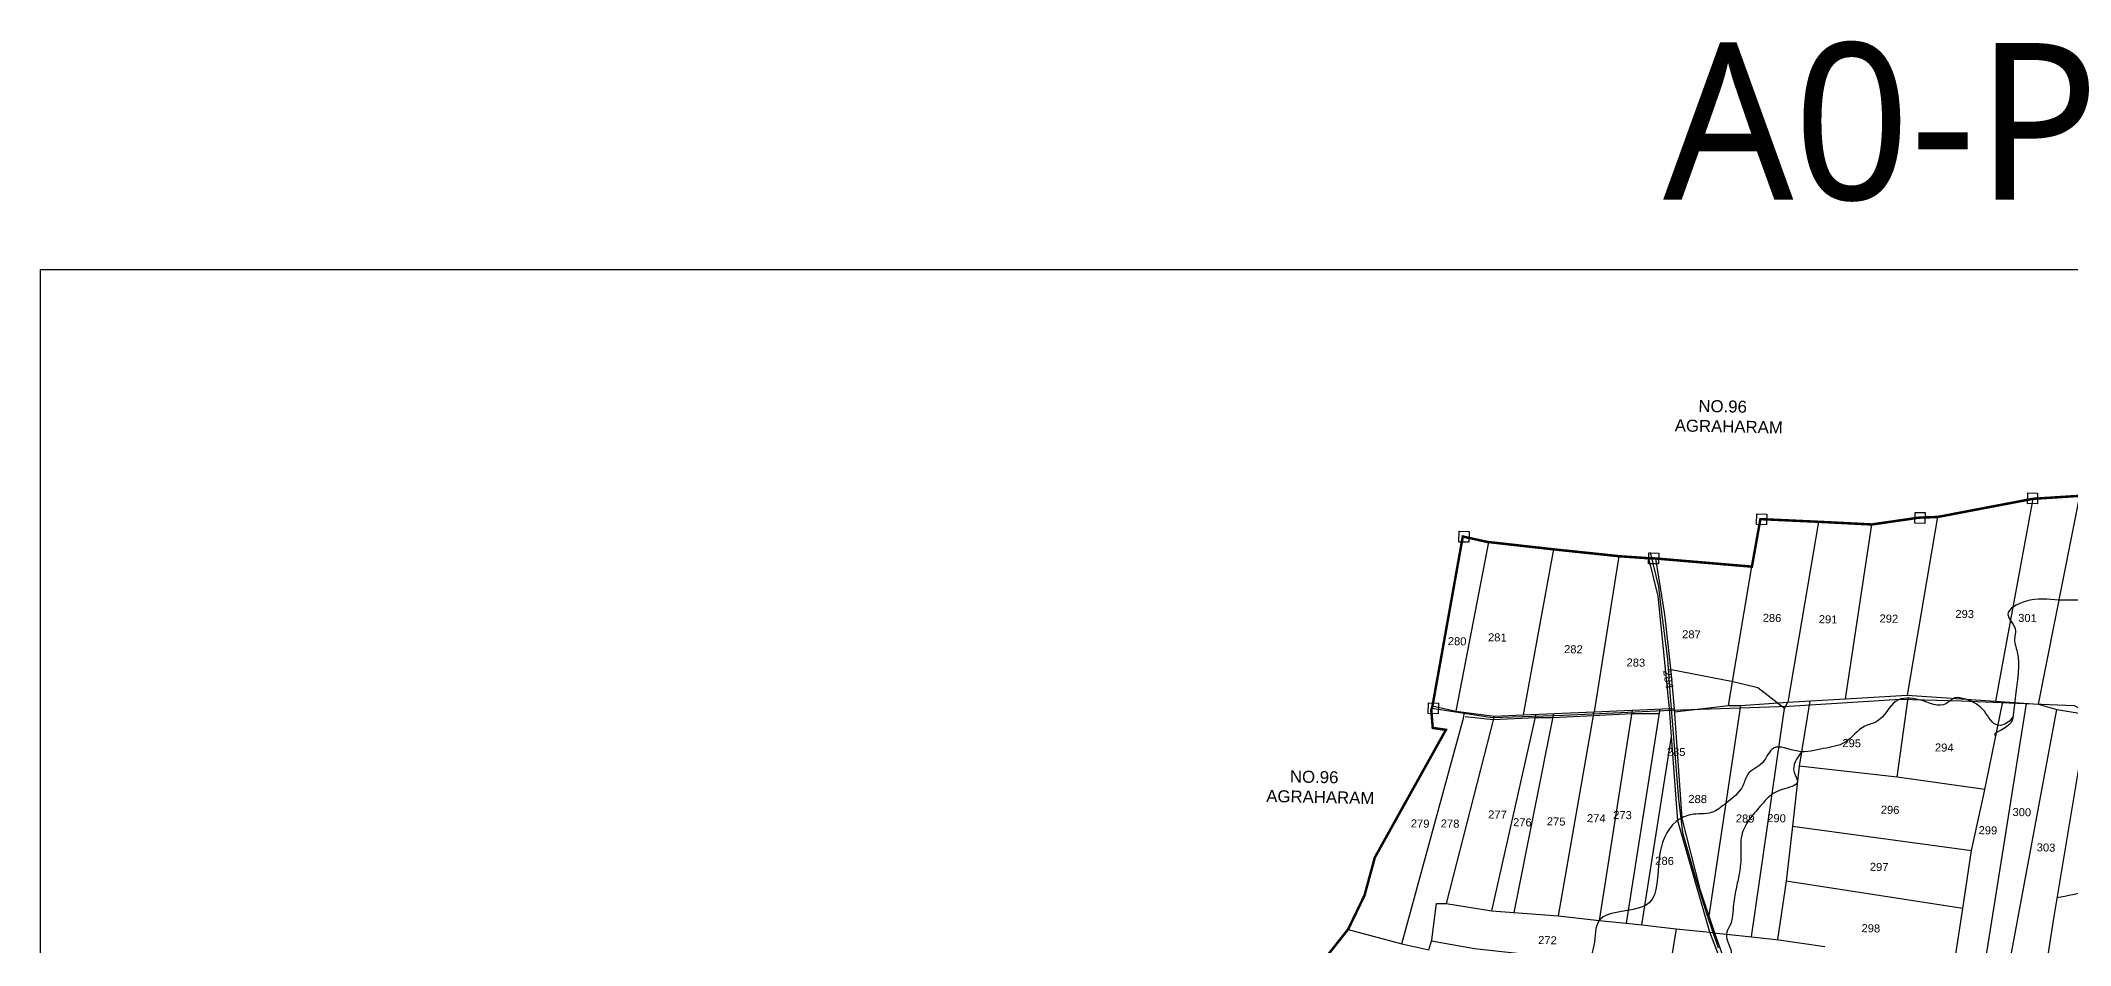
# Model space of a CAD drawing. Header units: millimetres. Extents: x 191531 to 221722, y 1607077 to 1617364.
# Drawn here: x 191531 to 195621, y 1615541 to 1617364 of the extents above; entities that cross this region are included whole.
import ezdxf
from ezdxf.enums import TextEntityAlignment as Align

# ---------------------------------------------------------------- set-up
doc = ezdxf.new("R2010")
doc.units = ezdxf.units.MM
doc.header["$LTSCALE"] = 15
for name, color, linetype in [('BOUNDRY STONES', 240, 'Continuous'), ('CADAS', 1, 'Continuous'), ('PLOTS', 7, 'Continuous'), ('PLOTS NO', 7, 'Continuous'), ('ROADS', 1, 'Continuous'), ('STREAMS', 4, 'Continuous'), ('TEXT', 1, 'Continuous'), ('VILLAGE BOUNDRY', 5, 'Continuous')]:
    doc.layers.add(name, color=color, linetype=linetype)
doc.styles.get("Standard").update_dxf_attribs({"font": 'arial.ttf'})
doc.styles.add('TMS', font='trebuc.ttf')

msp = doc.modelspace()

# ---------------------------------------------------------------- linework, layer by layer
at = {"layer": 'BOUNDRY STONES'}
for points in [[(195535.4, 1616452.8), (195555.3, 1616452.4), (195554.8, 1616430.8), (195534.9, 1616431.2)], [(194989.3, 1616410.4), (195009.2, 1616410), (195008.8, 1616388.4), (194988.9, 1616388.8)], [(195308.5, 1616413.3), (195328.4, 1616412.9), (195327.9, 1616391.3), (195308, 1616391.7)], [(194389.6, 1616375.3), (194409.5, 1616374.9), (194409, 1616353.3), (194389.1, 1616353.7)], [(194771.7, 1616331.6), (194791.6, 1616331.2), (194791.2, 1616309.6), (194771.3, 1616310)], [(194327.7, 1616029.5), (194347.6, 1616029.1), (194347.2, 1616007.5), (194327.3, 1616007.9)]]:
    msp.add_lwpolyline(points, close=True, dxfattribs=at)
at = {"layer": 'PLOTS'}
for points in [[(195639.5, 1616446.7), (195556.4, 1616026.9)], [(195353.6, 1616404.2), (195292.4, 1616044.8)], [(195545.6, 1616440.8), (195470.4, 1616032.7)], [(195113.5, 1616394.5), (195051.5, 1616030.7)], [(195167.9, 1616037.5), (195221.2, 1616389.1)], [(194448.3, 1616353.7), (194382.9, 1616013.1)], [(194579.4, 1616339), (194518.7, 1616005.6)], [(194711.3, 1616325.2), (194661.7, 1616011.7)], [(195125.9, 1614911.7), (195059.8, 1615120), (194981, 1615328.6), (194945.5, 1615434.1), (194894.7, 1615567.2), (194830.4, 1615791.8), (194817.5, 1615961.8), (194813.2, 1616018.2), (194790.7, 1616244.7), (194771.7, 1616321)], [(194785.3, 1616320.6), (194803.5, 1616207.4), (194815.8, 1616092.6), (194822.9, 1616017.3), (194837.9, 1615796.7), (194874.6, 1615654.3), (194904.1, 1615566.2), (195018.4, 1615245.9), (195061.6, 1615144.1), (195096.4, 1615028.5), (195111.3, 1614979), (195131.9, 1614910.5)], [(194932.5, 1616024.1), (194979.4, 1616304.1)], [(194335.7, 1616023.5), (194382.9, 1616013.1), (194459.7, 1616003.1), (194518.7, 1616005.6), (194661.7, 1616011.7), (194815, 1616018.2), (194822.9, 1616017.3), (194823.1, 1616011.7), (194932.5, 1616024.1), (194956.1, 1616024.1), (195051.5, 1616030.7), (195167.9, 1616037.5), (195292.4, 1616044.8), (195470.4, 1616032.7), (195556.4, 1616026.9), (195594.2, 1616015.9), (195655.9, 1616006.1)], [(195271.9, 1615879.6), (195294.1, 1616039.9)], [(194273.8, 1615543.9), (194398.5, 1615998.6)], [(194459.7, 1616003.1), (194363.6, 1615625.5)], [(194398.5, 1615998.6), (194400.1, 1616010.9)], [(194401.4, 1616002.1), (194457.9, 1615995.9), (194543.1, 1616000.3), (194578, 1615999.8), (194660.4, 1616004.3), (194737.3, 1616008.2), (194792.3, 1616007.9)], [(194455, 1615610.4), (194544.6, 1616006.7)], [(194579.7, 1616008.2), (194499.6, 1615607)], [(194589.4, 1615600.2), (194661.7, 1616011.7)], [(194738.4, 1616015), (194671.9, 1615591.3)], [(194793.8, 1616017.3), (194725.7, 1615585.5)], [(194956.1, 1616024.1), (194892.7, 1615600.3)], [(194978.7, 1615558.1), (195044.8, 1616018), (195051.5, 1616030.7)], [(195096.3, 1616033.4), (195074.8, 1615902.2), (195061, 1615781.4), (195048.3, 1615670.3), (195031.2, 1615552.5)], [(195387.8, 1615505.8), (195404.4, 1615615.1), (195422.2, 1615732.2), (195447.2, 1615848.1), (195484.8, 1616031.7)], [(195532.4, 1616028.5), (195447.8, 1615496.7)], [(195495.7, 1615489.4), (195594.2, 1616015.9)], [(195655.9, 1616006.1), (195586.3, 1615590.9), (195569.2, 1615478.3)], [(194757.3, 1615582.1), (194817.5, 1615961.8)], [(195448.7, 1615855.1), (195271.9, 1615879.6), (195074.8, 1615902.2)], [(195061, 1615781.4), (195422.2, 1615732.2)], [(195404.4, 1615615.1), (195048.3, 1615670.3)], [(194165.7, 1615573.2), (194273.8, 1615543.9), (194328.3, 1615532), (194334.6, 1615552.1), (194343.5, 1615625.6), (194363.6, 1615625.5), (194455, 1615610.4), (194499.6, 1615607), (194589.4, 1615600.2), (194671.9, 1615591.3), (194725.7, 1615585.5), (194757.3, 1615582.1), (194827, 1615574.5), (194894.7, 1615567.2), (194908.3, 1615565.7), (194927.9, 1615563.6), (194978.7, 1615558.1), (195033.4, 1615552.2), (195126.5, 1615538.7)], [(194334, 1615550.1), (194420.2, 1615534.6), (194813.3, 1615491.4)], [(194827, 1615574.5), (194813.3, 1615491.4), (194798.6, 1615402.1), (194785.1, 1615320), (194765.7, 1615232.2), (194758.8, 1615171), (194747.4, 1615112), (194737.6, 1615061.2), (194729.4, 1614994.1)]]:
    msp.add_lwpolyline(points, dxfattribs=at)
at = {"layer": 'ROADS'}
for points in [[(194774.5, 1616332.4), (194791.5, 1616263.1), (194796.2, 1616222.4), (194809.3, 1616117.5), (194814.9, 1616042.7), (194819.9, 1615976.5), (194831.5, 1615835.8), (194839.5, 1615768.5), (194865.4, 1615679), (194888.2, 1615605.4), (194911.6, 1615536.2)], [(195044.8, 1616018), (194991.7, 1616059.7), (194941.4, 1616072.1), (194813.1, 1616096.9)], [(194334.5, 1616019), (194456.3, 1616000.3), (194599.9, 1616004.5), (194816.1, 1616014.7), (195054.7, 1616022.7), (195278.4, 1616036.9), (195401.2, 1616033.4), (195546, 1616027.6), (195629.1, 1616024.2), (195698.8, 1615987.3), (195855.1, 1615958.1), (196090.1, 1615928.1), (196363.1, 1615889)]]:
    msp.add_lwpolyline(points, dxfattribs=at)
at = {"layer": 'STREAMS'}
for points in [[(196399.5, 1616164.1), (196353.3, 1616149.5), (196293, 1616131.4), (196274.7, 1616151), (196238.3, 1616193.1), (196212.8, 1616215.8), (196184.3, 1616220.9), (196154.6, 1616240.1), (196115, 1616249), (196062.6, 1616252), (196033.1, 1616252.5), (195986.5, 1616262), (195940.5, 1616273.1), (195886.2, 1616281.4), (195821.9, 1616249), (195758, 1616233), (195653.9, 1616236.4), (195598, 1616236.8), (195530.3, 1616233.9), (195495.5, 1616207.6), (195510.8, 1616174), (195509, 1616161.9), (195514, 1616132), (195511.1, 1616050.6), (195506.1, 1616004.6), (195497.5, 1615985.2), (195470.8, 1615963.5), (195471.5, 1615963.3)], [(195505.8, 1616002.2), (195495.2, 1615990.4), (195475.1, 1615984.4), (195447.9, 1616012.6), (195410.4, 1616036.8), (195385.9, 1616038.5), (195371.7, 1616028.3), (195316.7, 1616035.8), (195270.1, 1616033), (195231.2, 1615992), (195207.3, 1615982.7), (195167, 1615950), (195124, 1615937.5), (195072, 1615932), (195023, 1615938.2), (195000.5, 1615909), (194971.3, 1615885.6), (194961.1, 1615862.7), (194926.6, 1615826.8), (194898.3, 1615808.7), (194856.4, 1615804.2), (194827.1, 1615790.5), (194792.4, 1615715.3), (194772.2, 1615626.6), (194716.4, 1615609.2), (194671.9, 1615591.3), (194660.9, 1615540.6), (194633.8, 1615480.1), (194614.2, 1615447.1), (194597.6, 1615411), (194576.3, 1615358.8), (194558.1, 1615329.9), (194530.1, 1615297.1), (194534.2, 1615239.8), (194522.2, 1615209.7), (194508.9, 1615189.5), (194503.7, 1615165.4), (194503.3, 1615133.5), (194498.5, 1615110.2), (194485.6, 1615084.6), (194477.4, 1615073), (194476.5, 1615058.4), (194475, 1615045)], [(195079.6, 1615931.1), (195064.6, 1615889.8), (195071.2, 1615870.6), (195040.1, 1615854.9), (195008.9, 1615835.5), (194996.3, 1615821.1), (194974.2, 1615794.6), (194958.9, 1615762.5), (194957.3, 1615721), (194954.4, 1615688.7), (194948.4, 1615658.8), (194942.3, 1615623.8), (194934.5, 1615579.3), (194927.9, 1615563.6), (194937.3, 1615523), (194920.1, 1615500.6), (194906.2, 1615473.6), (194877.4, 1615456.5), (194863.3, 1615406.7), (194842.8, 1615342.3), (194814.4, 1615271.3), (194803.5, 1615222.2), (194793, 1615201.7), (194786, 1615159.5), (194774.8, 1615138.1), (194769.4, 1615096.3), (194764.9, 1615065.6), (194754.4, 1615041.2), (194732.5, 1615019.2), (194722.7, 1614970.9)], [(196075.6, 1615853.6), (196039.9, 1615784.8), (195937.8, 1615713.9), (195871.7, 1615682.9), (195778.7, 1615687.4), (195706.3, 1615675.9), (195657.3, 1615652), (195594, 1615637)]]:
    msp.add_spline(points, degree=3, dxfattribs=at)
at = {"layer": 'VILLAGE BOUNDRY', "linetype": 'Continuous'}
msp.add_lwpolyline([(191530.7, 1616902.6), (198379.8, 1616902.6), (198379.8, 1610314), (191530.7, 1610314)], close=True, dxfattribs=at)
msp.add_lwpolyline([(194112.3, 1615505.9, 5, 5, 0), (194165.7, 1615573.2, 5, 5, 0), (194198.7, 1615641.5, 5, 5, 0), (194219.5, 1615718, 5, 5, 0), (194362.7, 1615975.2, 5, 5, 0), (194336.3, 1615979.1, 5, 5, 0), (194333.2, 1616014.5, 5, 5, 0), (194335.7, 1616023.5, 5, 5, 0), (194396.8, 1616364.8, 5, 5, 0), (194445.6, 1616354, 5, 5, 0), (194579.4, 1616339, 5, 5, 0), (194714.4, 1616324.9, 5, 5, 0), (194775.2, 1616320.8, 5, 5, 0), (194778.9, 1616321.1, 5, 5, 0), (194979.4, 1616304.1, 5, 5, 0), (194996.5, 1616399.9, 5, 5, 0), (195113.5, 1616394.5, 5, 5, 0), (195221.2, 1616389.1, 5, 5, 0), (195315.7, 1616402.8, 5, 5, 0), (195353.6, 1616404.2, 5, 5, 0), (195545.6, 1616440.8, 5, 5, 0), (195639.5, 1616446.7, 5, 5, 0)], format="xyseb", dxfattribs=at)

# ---------------------------------------------------------------- texts
at = {"layer": 'CADAS', "color": 2, "style": 'TMS'}
msp.add_text('A0-P', height=315.69, dxfattribs=at).set_placement((194800.5, 1617043.6))
at = {"layer": 'PLOTS NO'}
for s, rotation, p in [('286', 358.8775, (195020, 1616200.7)), ('291', 358.8775, (195133, 1616198)), ('292', 358.8775, (195255.4, 1616199.4)), ('293', 358.8775, (195408.2, 1616208.7)), ('301', 358.8775, (195534.8, 1616200.6)), ('280', 358.8775, (194385.4, 1616153.9)), ('281', 358.8775, (194466.4, 1616161.5)), ('287', 358.8775, (194857.5, 1616167.6)), ('282', 358.8775, (194619.7, 1616137.7)), ('283', 358.8775, (194745.6, 1616110.8)), ('284', 278.4984, (194811.2, 1616077.2)), ('295', 358.8775, (195180.5, 1615948.3)), ('285', 358.8775, (194826.7, 1615930.8)), ('294', 358.8775, (195367.1, 1615939.5)), ('288', 358.8775, (194870.1, 1615835.9)), ('279', 358.8775, (194310.8, 1615786.4)), ('278', 358.8775, (194371.2, 1615786.4)), ('277', 358.8775, (194466.7, 1615804.4)), ('276', 358.8775, (194516.9, 1615788.9)), ('275', 358.8775, (194585, 1615790.6)), ('274', 358.8775, (194665.8, 1615797)), ('273', 358.8775, (194718.7, 1615803.6)), ('289', 358.8775, (194965.8, 1615796.5)), ('290', 358.8775, (195029.1, 1615797.2)), ('296', 358.8775, (195257.9, 1615814.1)), ('300', 358.8775, (195523.4, 1615809.3)), ('299', 358.8775, (195455.1, 1615772.8)), ('286', 358.8775, (194803.4, 1615711.2)), ('297', 358.8775, (195235.8, 1615698.9)), ('303', 358.8775, (195572.2, 1615738.1)), ('298', 358.8775, (195219.1, 1615575.3)), ('272', 358.8775, (194567.5, 1615551.4))]:
    msp.add_text(s, height=16.13, rotation=rotation, dxfattribs=at).set_placement(p, align=Align.MIDDLE_CENTER)
at = {"layer": 'TEXT', "char_height": 24.19, "width": 219.7, "attachment_point": 1, "rotation": 358.8775}
for insert in [(194825, 1616641.2), (194001.8, 1615894.4)]:
    msp.add_mtext('     NO.96 AGRAHARAM', dxfattribs=dict(at, insert=insert))

doc.saveas('drawing.dxf')
